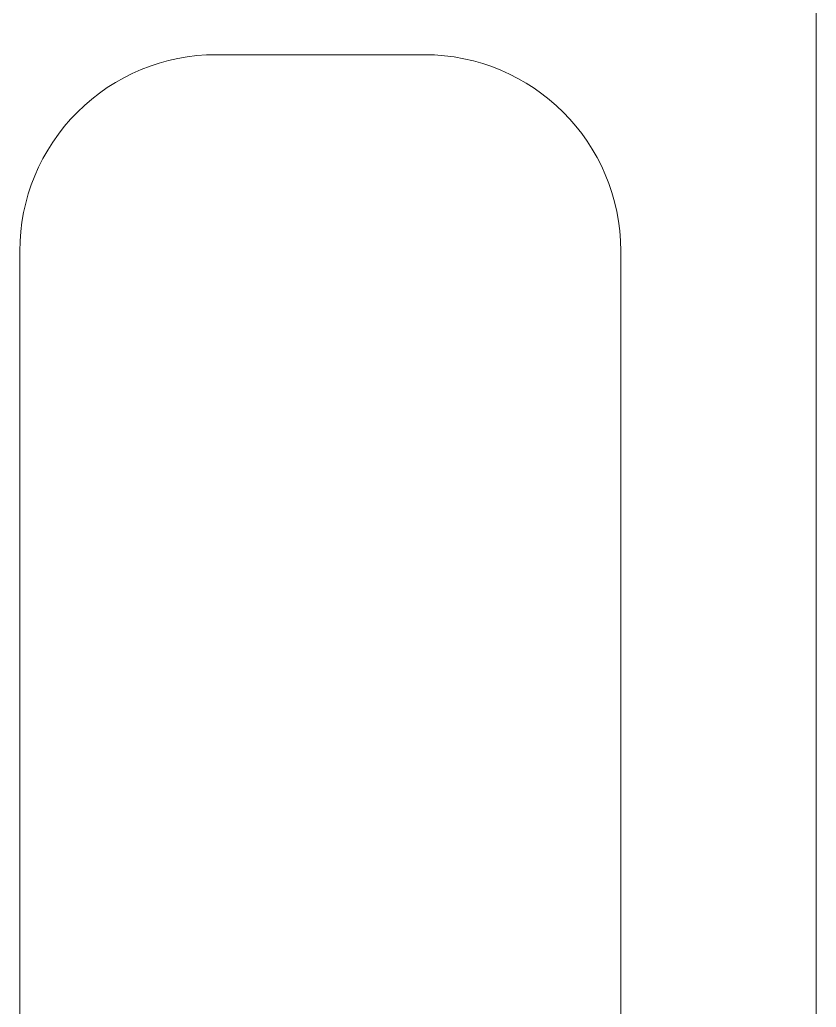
# Model space of a CAD drawing. Extents: x -12260 to 57327, y -29287 to 19916.
# Drawn here: x 41863.5 to 41943, y -6419.6 to -6320.9 of the extents above; entities that cross this region are included whole.
import ezdxf

# ---------------------------------------------------------------- set-up
doc = ezdxf.new("R2010")
doc.units = 0
doc.header["$LTSCALE"] = 0.25
doc.linetypes.add('DASHDOT', pattern=[25.4, 12.7, -6.35, 0, -6.35])
doc.layers.add('01-First Floor$0$LOADING', color=253, linetype='Continuous', lineweight=5)
doc.layers.add('E-LITE-CLNG-CNDT', color=6, linetype='DASHDOT', lineweight=35)

# ---------------------------------------------------------------- blocks, each defined once
blk = doc.blocks.new('01-First Floor$0$GF21018-P')
at = {"color": 0}
for p, q in [((0.220494, 0.475631), (0.220494, 0.067498)), ((0.240011, 0.322592), (0.240011, 0.140001)), ((0.300011, 0.322592), (0.300011, 0.140001)), ((0.259626, 0.120386), (0.280396, 0.120386))]:
    blk.add_line(p, q, dxfattribs=at)
for centre, start, end in [((0.259626, 0.140001), 180, 270), ((0.280396, 0.140001), 270, 0)]:
    blk.add_arc(centre, 0.019615, start, end, dxfattribs=at)
blk = doc.blocks.new('01-First Floor')
at = {"layer": '01-First Floor$0$LOADING', "extrusion": (2.24021e-05, 7.77426e-06, 1), "xscale": 1000, "yscale": 1000, "zscale": 1000, "rotation": 179.9985892349693}
blk.add_blockref('01-First Floor$0$GF21018-P', (42163.483, -6204.022, 0.83), dxfattribs=at)

msp = doc.modelspace()

# ---------------------------------------------------------------- block references
at = {"layer": 'E-LITE-CLNG-CNDT'}
msp.add_blockref('01-First Floor', (0, 0), dxfattribs=at)

doc.saveas('drawing.dxf')
